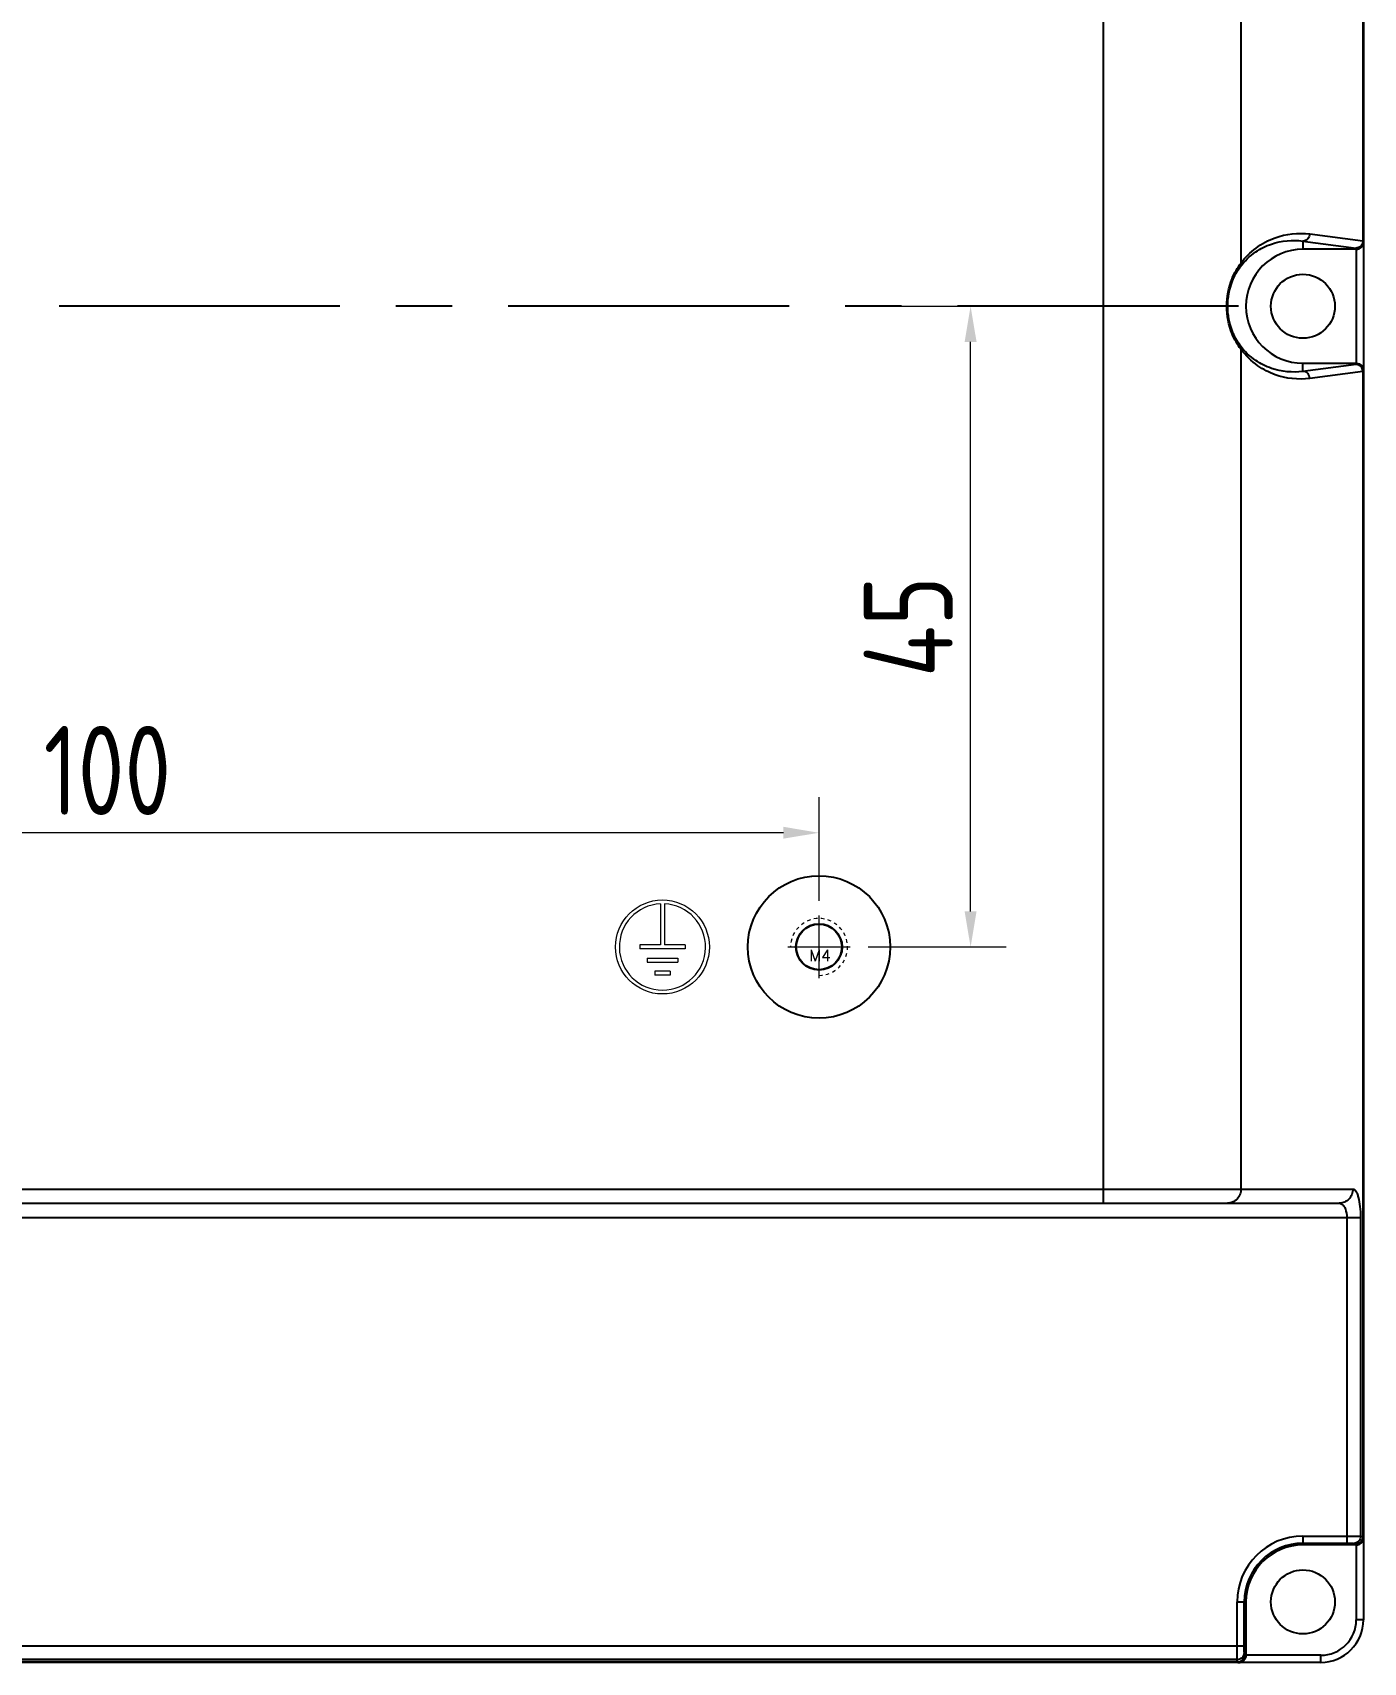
# Model space of a CAD drawing. Header units: millimetres. Extents: x 242 to 1026, y -183 to 372.
# Drawn here: x 658.1 to 751.6, y 117.4 to 231.9 of the extents above; entities that cross this region are included whole.
import ezdxf

# ---------------------------------------------------------------- set-up
doc = ezdxf.new("R2010")
doc.units = ezdxf.units.MM
doc.header["$LTSCALE"] = 30.734
doc.header["$PDMODE"] = 3
doc.header["$PDSIZE"] = 8
doc.linetypes.add('CENTER', pattern=[0.6, 0.375, -0.075, 0.075, -0.075])
doc.linetypes.add('HIDDEN', pattern=[0.2, 0.1, -0.1])
doc.layers.get('0').update_dxf_attribs({"linetype": 'CONTINUOUS'})
doc.layers.get('Defpoints').update_dxf_attribs({"linetype": 'CONTINUOUS'})
doc.layers.add('02___PRT_ALL_AXES', color=7, linetype='CONTINUOUS')
doc.layers.add('part', color=7, linetype='CONTINUOUS', lineweight=20)
doc.layers.add('screw', color=33, linetype='CONTINUOUS', lineweight=13)
doc.styles.add('China GB1', font='gbenor.shx', dxfattribs={"width": 0.9, "bigfont": 'gbcbig.shx'})
doc.styles.add('TXT', font='txt.shx', dxfattribs={"bigfont": 'gbcbig.shx'})
doc.dimstyles.new('A4S2.5', dxfattribs={"dimscale": 2.5, "dimtxt": 2.5, "dimasz": 1, "dimexe": 1, "dimexo": 0.5, "dimgap": 0.5, "dimtad": 1, "dimdec": 1, "dimzin": 9, "dimdsep": 46, "dimtxsty": 'China GB1', "dimcen": 0, "dimclrd": 4, "dimclre": 4, "dimclrt": 2, "dimadec": 3, "dimazin": 2, "dimtfac": 1, "dimtdec": 1, "dimtmove": 0, "dimatfit": 1, "dimfxl": 1, "dimlwd": 9, "dimlwe": 9, "dimarcsym": 0})

# ---------------------------------------------------------------- blocks, each defined once
blk = doc.blocks.new('screw_m4_k')
at = {"layer": 'screw', "color": 1, "linetype": 'CENTER', "ltscale": 2.032}
for p, q in [((0, -2.2), (0, 2.2)), ((-2.2, 0), (2.2, 0))]:
    blk.add_line(p, q, dxfattribs=at)
at = {"layer": 'screw', "color": 33}
blk.add_circle((0, 0), 1.65, dxfattribs=at)
at = {"layer": 'screw', "color": 92, "linetype": 'HIDDEN', "ltscale": 0.08}
blk.add_arc((0, 0), 2, 270, 180, dxfattribs=at)
at = {"layer": 'screw', "color": 6, "style": 'TXT'}
blk.add_text('M4', height=0.8, dxfattribs=at).set_placement((-0.68, -1))
blk = doc.blocks.new('*D10')
at = {"color": 4, "lineweight": 9, "transparency": 16777216}
for p, q in [((613.36, 174.76), (613.36, 178.21)), ((713.36, 170.94), (713.36, 178.21)), ((710.86, 175.71), (615.86, 175.71))]:
    blk.add_line(p, q, dxfattribs=at)
at = {"color": 4, "transparency": 16777216}
for points in [[(615.86, 176.13), (615.86, 175.3), (613.36, 175.71)], [(710.86, 176.13), (710.86, 175.3), (713.36, 175.71)]]:
    blk.add_solid(points, dxfattribs=at)
at = {"layer": 'Defpoints', "color": 0, "transparency": 16777216}
for p in [(613.36, 175.71), (613.36, 173.51), (713.36, 169.69)]:
    blk.add_point(p, dxfattribs=at)
at = {"color": 2, "transparency": 16777216, "insert": (663.36, 180.09), "char_height": 6.25, "attachment_point": 5, "style": 'China GB1'}
blk.add_mtext('100', dxfattribs=at)
blk = doc.blocks.new('*D11')
at = {"color": 4, "lineweight": 9, "transparency": 16777216}
for p, q in [((718.29, 212.69), (726.51, 212.69)), ((724.01, 170.19), (724.01, 210.19)), ((716.81, 167.69), (726.51, 167.69))]:
    blk.add_line(p, q, dxfattribs=at)
at = {"color": 4, "transparency": 16777216}
for points in [[(723.59, 210.19), (724.43, 210.19), (724.01, 212.69)], [(723.59, 170.19), (724.43, 170.19), (724.01, 167.69)]]:
    blk.add_solid(points, dxfattribs=at)
at = {"layer": 'Defpoints', "color": 0, "transparency": 16777216}
for p in [(717.04, 212.69), (724.01, 212.69), (715.56, 167.69)]:
    blk.add_point(p, dxfattribs=at)
at = {"color": 2, "transparency": 16777216, "insert": (719.63, 190.19), "char_height": 6.25, "attachment_point": 5, "rotation": 90, "style": 'China GB1'}
blk.add_mtext('45', dxfattribs=at)

msp = doc.modelspace()

# ---------------------------------------------------------------- linework, layer by layer
at = {"color": 7, "linetype": 'Continuous'}
for p, q in [((751.61, 304.94), (751.61, 120.44)), ((751.58, 299.1), (751.58, 217.28)), ((743.01, 215.72), (743.01, 298.38)), ((733.35, 149.69), (733.35, 297.56)), ((747.84, 217.77), (751.58, 217.28)), ((747.36, 217.27), (751.09, 216.78)), ((747.36, 217.27), (747.36, 216.69)), ((751.11, 216.69), (747.36, 216.69)), ((751.11, 216.78), (751.11, 208.61)), ((743.01, 150.69), (743.01, 209.66)), ((747.36, 208.69), (751.11, 208.69)), ((747.36, 208.12), (747.36, 208.69)), ((751.09, 208.6), (747.36, 208.12)), ((751.58, 208.1), (747.84, 207.62)), ((751.58, 208.1), (751.58, 126.28)), ((475.85, 150.69), (750.87, 150.69)), ((476.82, 149.69), (749.91, 149.69)), ((475.31, 148.69), (751.41, 148.69)), ((750.44, 148.69), (750.44, 125.82)), ((751.41, 148.69), (751.41, 126.3)), ((747.36, 126.31), (750.44, 126.31)), ((747.36, 126.31), (747.36, 125.69)), ((751.41, 126.3), (751.58, 126.28)), ((747.36, 125.82), (750.44, 125.82)), ((751.11, 125.69), (747.36, 125.69)), ((750.92, 125.8), (751.09, 125.78)), ((751.11, 125.78), (751.11, 120.44)), ((742.74, 121.69), (743.36, 121.69)), ((742.74, 118.61), (742.74, 121.69)), ((743.24, 118.61), (743.24, 121.69)), ((743.36, 121.69), (743.36, 117.94)), ((751.61, 120.44), (751.11, 120.44)), ((483.48, 118.61), (743.24, 118.61)), ((743.27, 117.96), (743.25, 118.13)), ((748.61, 117.94), (743.28, 117.94)), ((748.61, 117.44), (748.61, 117.94)), ((748.61, 117.44), (478.11, 117.44)), ((742.77, 117.48), (483.95, 117.48)), ((742.75, 117.65), (483.97, 117.65)), ((742.77, 117.48), (742.75, 117.65))]:
    msp.add_line(p, q, dxfattribs=at)
at = {"color": 1, "linetype": 'CENTER', "ltscale": 1.711962}
msp.add_line((742.83, 212.69), (483.89, 212.69), dxfattribs=at)
at = {"color": 7, "linetype": 'Continuous'}
for centre, radius, start, end in [((747.36, 212.69), 4, 90, 270), ((751.09, 217.24), 0.463, 270.6068, 280.9799), ((751.08, 217.26), 0.485, 280.9562, 290.8997), ((751.11, 217.27), 0.495, 319.9755, 330.2938), ((751.15, 217.18), 0.461, 351.0568, 359.9802), ((751.09, 208.14), 0.463, 79.0201, 89.3932), ((751.08, 208.12), 0.485, 69.1003, 79.0438), ((751.11, 208.11), 0.496, 31.922, 40.0214), ((751.15, 208.21), 0.461, 0.0198, 8.9432), ((747.36, 121.69), 4.62, 90, 180), ((751.11, 126.27), 0.495, 319.9755, 340.1083), ((751.15, 126.18), 0.461, 351.0568, 359.9802), ((747.36, 121.69), 4.12, 90, 180), ((747.36, 121.69), 4, 90, 180), ((751.09, 126.24), 0.463, 270.6068, 280.9799), ((751.08, 126.26), 0.485, 280.9562, 290.8997), ((748.61, 120.44), 3, 270, 0), ((748.61, 120.44), 2.5, 270, 0), ((742.81, 117.96), 0.463, 349.0201, 359.3932), ((742.88, 117.9), 0.461, 270.0198, 278.9432), ((742.78, 117.94), 0.496, 301.922, 310.0214), ((742.79, 117.97), 0.485, 339.1003, 349.0438)]:
    msp.add_arc(centre, radius, start, end, dxfattribs=at)
for points, knots in [([(743.01, 215.72), (743.6, 216.52), (745.16, 217.68), (747.03, 217.87), (747.84, 217.77)], [0, 0, 0, 0, 0.548523, 1, 1, 1, 1]), ([(747.84, 217.77), (747.84, 217.64), (747.74, 217.38), (747.48, 217.27), (747.36, 217.27)], [0, 0, 0, 0, 0.505956, 1, 1, 1, 1]), ([(742.95, 215.46), (743.25, 215.86), (743.93, 216.51), (745.42, 217.26), (746.63, 217.37), (747.36, 217.27)], [0, 0, 0, 0, 0.303672, 0.553128, 1, 1, 1, 1]), ([(751.09, 216.78), (751.1, 216.78), (751.1, 216.78), (751.11, 216.78), (751.11, 216.78)], [0, 0, 0, 0, 0.727716, 1, 1, 1, 1]), ([(751.11, 216.69), (751.24, 216.69), (751.48, 216.78), (751.59, 217), (751.61, 217.1)], [0, 0, 0, 0, 0.556545, 1, 1, 1, 1]), ([(751.58, 217.28), (751.58, 217.18), (751.52, 216.98), (751.35, 216.85), (751.26, 216.81)], [0, 0, 0, 0, 0.503963, 1, 1, 1, 1]), ([(751.58, 217.28), (751.59, 217.28), (751.59, 217.28), (751.61, 217.28), (751.61, 217.28)], [0, 0, 0, 0, 0.743161, 1, 1, 1, 1]), ([(743.01, 209.66), (742.75, 209.99), (742.22, 210.95), (741.88, 212.69), (742.22, 214.44), (742.75, 215.39), (743.01, 215.72)], [0, 0, 0, 0, 0.195668, 0.500081, 0.804467, 1, 1, 1, 1]), ([(742.95, 209.93), (742.73, 210.23), (742.26, 211.1), (741.96, 212.69), (742.26, 214.28), (742.73, 215.16), (742.95, 215.46)], [0, 0, 0, 0, 0.192159, 0.50008, 0.807969, 1, 1, 1, 1]), ([(747.36, 208.12), (746.63, 208.01), (745.42, 208.13), (743.93, 208.88), (743.25, 209.52), (742.95, 209.93)], [0, 0, 0, 0, 0.446877, 0.696332, 1, 1, 1, 1]), ([(747.84, 207.62), (747.03, 207.51), (745.71, 207.66), (744.08, 208.51), (743.34, 209.22), (743.01, 209.66)], [0, 0, 0, 0, 0.448852, 0.698162, 1, 1, 1, 1]), ([(751.11, 208.61), (751.11, 208.61), (751.1, 208.61), (751.1, 208.6), (751.09, 208.6)], [0, 0, 0, 0, 0.272281, 1, 1, 1, 1]), ([(751.11, 208.69), (751.24, 208.69), (751.48, 208.6), (751.59, 208.38), (751.61, 208.28)], [0, 0, 0, 0, 0.556545, 1, 1, 1, 1]), ([(751.58, 208.1), (751.58, 208.2), (751.52, 208.41), (751.35, 208.54), (751.26, 208.57)], [0, 0, 0, 0, 0.503963, 1, 1, 1, 1]), ([(747.84, 207.62), (747.84, 207.74), (747.74, 208), (747.48, 208.12), (747.36, 208.12)], [0, 0, 0, 0, 0.505954, 1, 1, 1, 1]), ([(751.61, 208.11), (751.61, 208.11), (751.6, 208.11), (751.59, 208.11), (751.59, 208.11)], [0, 0, 0, 0, 0.258879, 1, 1, 1, 1]), ([(743.01, 150.69), (743.01, 150.56), (742.96, 150.3), (742.75, 149.97), (742.43, 149.74), (742.17, 149.69), (742.05, 149.69)], [0, 0, 0, 0, 0.25399, 0.505661, 0.754016, 1, 1, 1, 1]), ([(750.87, 150.69), (750.87, 150.56), (750.82, 150.3), (750.61, 149.97), (750.29, 149.74), (750.03, 149.69), (749.91, 149.69)], [0, 0, 0, 0, 0.253989, 0.505661, 0.754016, 1, 1, 1, 1]), ([(750.87, 150.69), (750.96, 150.69), (751.08, 150.56), (751.18, 150.35), (751.29, 149.99), (751.38, 149.43), (751.41, 148.95), (751.41, 148.69)], [0, 0, 0, 0, 0.116452, 0.210739, 0.330978, 0.638036, 1, 1, 1, 1]), ([(749.91, 149.69), (749.97, 149.69), (750.11, 149.64), (750.25, 149.48), (750.4, 149.17), (750.44, 148.89), (750.44, 148.69)], [0, 0, 0, 0, 0.168108, 0.32523, 0.519519, 1, 1, 1, 1]), ([(750.44, 126.31), (750.64, 126.31), (750.97, 126.31), (751.29, 126.31), (751.41, 126.3)], [0, 0, 0, 0, 0.629934, 1, 1, 1, 1]), ([(751.41, 126.3), (751.41, 126.18), (751.31, 125.92), (751.05, 125.8), (750.92, 125.8)], [0, 0, 0, 0, 0.505956, 1, 1, 1, 1]), ([(751.11, 125.69), (751.24, 125.69), (751.48, 125.78), (751.59, 126), (751.61, 126.1)], [0, 0, 0, 0, 0.556545, 1, 1, 1, 1]), ([(751.58, 126.28), (751.58, 126.18), (751.52, 125.98), (751.35, 125.85), (751.26, 125.81)], [0, 0, 0, 0, 0.503963, 1, 1, 1, 1]), ([(751.58, 126.28), (751.59, 126.28), (751.59, 126.28), (751.61, 126.28), (751.61, 126.28)], [0, 0, 0, 0, 0.743161, 1, 1, 1, 1]), ([(750.44, 125.82), (750.54, 125.82), (750.7, 125.81), (750.87, 125.81), (750.92, 125.8)], [0, 0, 0, 0, 0.629776, 1, 1, 1, 1]), ([(751.09, 125.78), (751.1, 125.78), (751.1, 125.78), (751.11, 125.78), (751.11, 125.78)], [0, 0, 0, 0, 0.727716, 1, 1, 1, 1]), ([(742.75, 117.65), (742.74, 117.76), (742.74, 118.09), (742.74, 118.41), (742.74, 118.61)], [0, 0, 0, 0, 0.369569, 1, 1, 1, 1]), ([(742.75, 117.65), (742.88, 117.65), (743.14, 117.75), (743.25, 118), (743.25, 118.13)], [0, 0, 0, 0, 0.505956, 1, 1, 1, 1]), ([(743.36, 117.94), (743.36, 117.81), (743.27, 117.57), (743.05, 117.46), (742.95, 117.45)], [0, 0, 0, 0, 0.556545, 1, 1, 1, 1]), ([(743.25, 118.13), (743.24, 118.19), (743.24, 118.35), (743.24, 118.51), (743.24, 118.61)], [0, 0, 0, 0, 0.36973, 1, 1, 1, 1]), ([(743.28, 117.94), (743.28, 117.94), (743.27, 117.95), (743.27, 117.95), (743.27, 117.96)], [0, 0, 0, 0, 0.272281, 1, 1, 1, 1]), ([(742.77, 117.48), (742.87, 117.48), (743.07, 117.54), (743.21, 117.7), (743.24, 117.8)], [0, 0, 0, 0, 0.503963, 1, 1, 1, 1]), ([(742.78, 117.44), (742.78, 117.44), (742.78, 117.45), (742.77, 117.46), (742.77, 117.47)], [0, 0, 0, 0, 0.258879, 1, 1, 1, 1])]:
    msp.add_open_spline(points, degree=3, knots=knots, dxfattribs=at)
for points in [[(751.36, 216.84), (751.29, 216.8), (751.2, 216.78), (751.11, 216.78)], [(751.49, 216.95), (751.46, 216.91), (751.41, 216.87), (751.36, 216.84)], [(751.61, 217.28), (751.61, 217.19), (751.59, 217.1), (751.54, 217.03)], [(743.01, 215.72), (743.02, 215.63), (743, 215.54), (742.95, 215.46)], [(743.01, 209.66), (743.02, 209.75), (743, 209.85), (742.95, 209.93)], [(751.36, 208.54), (751.29, 208.58), (751.2, 208.61), (751.11, 208.61)], [(751.49, 208.43), (751.46, 208.47), (751.41, 208.51), (751.36, 208.54)], [(751.61, 208.11), (751.61, 208.2), (751.58, 208.3), (751.53, 208.37)], [(751.49, 125.95), (751.46, 125.91), (751.41, 125.87), (751.36, 125.84)], [(751.61, 126.28), (751.61, 126.22), (751.6, 126.16), (751.58, 126.1)], [(751.36, 125.84), (751.29, 125.8), (751.2, 125.78), (751.11, 125.78)], [(743.21, 117.69), (743.25, 117.77), (743.28, 117.86), (743.28, 117.94)], [(742.78, 117.44), (742.87, 117.44), (742.96, 117.47), (743.04, 117.52)], [(743.1, 117.56), (743.14, 117.6), (743.18, 117.64), (743.21, 117.69)]]:
    msp.add_open_spline(points, degree=3, dxfattribs=at)
at = {"layer": '02___PRT_ALL_AXES', "color": 7, "linetype": 'Continuous'}
for centre, radius in [((747.36, 212.69), 2.25), ((713.36, 167.69), 5), ((713.36, 167.69), 1.6), ((747.36, 121.69), 2.25)]:
    msp.add_circle(centre, radius, dxfattribs=at)
at = {"layer": 'part'}
for p, q in [((702.23, 170.72), (702.23, 167.83)), ((702.5, 170.72), (702.5, 167.83)), ((700.76, 167.83), (700.76, 167.56)), ((702.23, 167.83), (700.76, 167.83)), ((703.96, 167.56), (700.76, 167.56)), ((703.96, 167.83), (702.5, 167.83)), ((703.96, 167.83), (703.96, 167.56)), ((701.29, 166.9), (701.29, 166.63)), ((701.29, 166.9), (703.43, 166.9)), ((701.29, 166.63), (703.43, 166.63)), ((703.43, 166.9), (703.43, 166.63)), ((701.83, 165.98), (701.83, 165.71)), ((702.89, 165.98), (701.83, 165.98)), ((702.89, 165.71), (701.83, 165.71)), ((702.89, 165.98), (702.89, 165.71))]:
    msp.add_line(p, q, dxfattribs=at)
msp.add_circle((702.36, 167.69), 3.3, dxfattribs=at)
msp.add_arc((702.36, 167.69), 3.03, 92.5527, 87.4473, dxfattribs=at)

# ---------------------------------------------------------------- block references
at = {"layer": 'screw', "color": 1}
msp.add_blockref('screw_m4_k', (713.36, 167.69), dxfattribs=at)

# ---------------------------------------------------------------- dimensions: what is measured, and where the dimension line sits
at = {"color": 1}
dim = msp.add_linear_dim(base=(724.01, 212.69), p1=(715.56, 167.69), p2=(717.04, 212.69), angle=90, dimstyle='A4S2.5', dxfattribs=at)
dim.commit()
dim.dimension.update_dxf_attribs({"geometry": '*D11', "text_midpoint": (719.63, 190.19)})
dim = msp.add_linear_dim(base=(613.36, 175.71), p1=(713.36, 169.69), p2=(613.36, 173.51), dimstyle='A4S2.5', dxfattribs=at)
dim.commit()
dim.dimension.update_dxf_attribs({"geometry": '*D10', "text_midpoint": (663.36, 180.09)})

doc.saveas('drawing.dxf')
